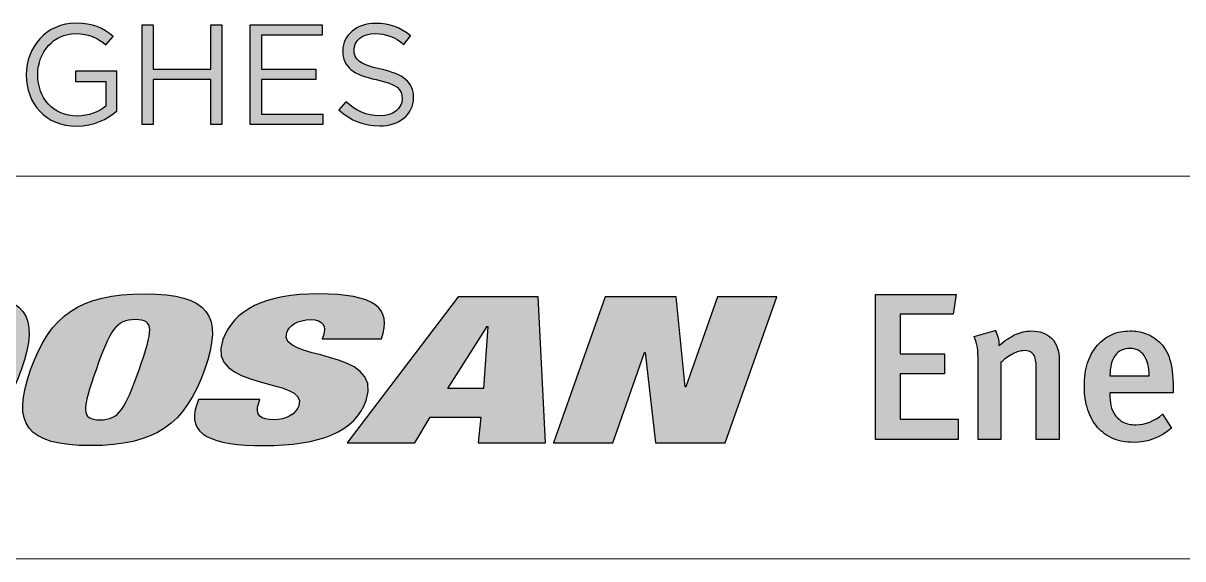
# Model space of a CAD drawing. Header units: inches. Extents: x 1047 to 1888, y -10 to 584.
# Drawn here: x 1761.97 to 1807.76, y 57.96 to 79.11 of the extents above; entities that cross this region are included whole.
import ezdxf

# ---------------------------------------------------------------- set-up
doc = ezdxf.new("R2010")
doc.units = ezdxf.units.IN
doc.header["$MEASUREMENT"] = 0
for name, color, linetype in [('BG 0 -1', 7, 'Continuous'), ('BG _U+B808_U+C774_U+C5B4 1', 7, 'Continuous'), ('BG F-ANNO-LOGO', 7, 'Continuous')]:
    doc.layers.add(name, color=color, linetype=linetype)

msp = doc.modelspace()

# ---------------------------------------------------------------- hatches: boundary and pattern name
at = {"layer": 'BG 0 -1', "linetype": 'ByBlock', "true_color": 0x005bac}
h = msp.add_hatch(color=154, dxfattribs=at)
edge = h.paths.add_edge_path()
edge.add_spline(control_points=[(1759.519, 68.419), (1756.962, 68.419), (1755.79, 67.579), (1755.026, 65.424), (1754.263, 63.268), (1754.84, 62.428), (1757.397, 62.428), (1759.954, 62.428), (1761.126, 63.268), (1761.889, 65.424), (1762.653, 67.579), (1762.075, 68.419), (1759.519, 68.419)], knot_values=[0, 0, 0, 0, 1, 1, 1, 2, 2, 2, 3, 3, 3, 4, 4, 4, 4], degree=3, periodic=0)
edge = h.paths.add_edge_path(flags=0)
edge.add_spline(control_points=[(1759.306, 65.424), (1758.754, 63.865), (1758.524, 63.446), (1757.757, 63.446), (1756.99, 63.446), (1757.058, 63.865), (1757.61, 65.424), (1758.162, 66.982), (1758.392, 67.402), (1759.158, 67.402), (1759.926, 67.402), (1759.858, 66.982), (1759.306, 65.424)], knot_values=[0, 0, 0, 0, 1, 1, 1, 2, 2, 2, 3, 3, 3, 4, 4, 4, 4], degree=3, periodic=0)
h = msp.add_hatch(color=154, dxfattribs=at)
edge = h.paths.add_edge_path()
edge.add_spline(control_points=[(1766.755, 68.419), (1764.198, 68.419), (1763.026, 67.579), (1762.262, 65.424), (1761.499, 63.268), (1762.076, 62.428), (1764.633, 62.428), (1767.19, 62.428), (1768.362, 63.268), (1769.125, 65.424), (1769.889, 67.579), (1769.311, 68.419), (1766.755, 68.419)], knot_values=[0, 0, 0, 0, 1, 1, 1, 2, 2, 2, 3, 3, 3, 4, 4, 4, 4], degree=3, periodic=0)
edge = h.paths.add_edge_path(flags=0)
edge.add_spline(control_points=[(1766.542, 65.424), (1765.99, 63.865), (1765.76, 63.446), (1764.993, 63.446), (1764.226, 63.446), (1764.294, 63.865), (1764.846, 65.424), (1765.398, 66.982), (1765.628, 67.402), (1766.394, 67.402), (1767.161, 67.402), (1767.093, 66.982), (1766.542, 65.424)], knot_values=[0, 0, 0, 0, 1, 1, 1, 2, 2, 2, 3, 3, 3, 4, 4, 4, 4], degree=3, periodic=0)
h = msp.add_hatch(color=154, dxfattribs=at)
edge = h.paths.add_edge_path()
edge.add_spline(control_points=[(1775.51, 64.205), (1776.256, 66.311), (1771.968, 65.755), (1772.372, 66.893), (1772.463, 67.151), (1772.794, 67.402), (1773.332, 67.402), (1773.817, 67.402), (1773.945, 67.119), (1773.825, 66.78), (1773.825, 66.78), (1773.776, 66.643), (1773.776, 66.643), (1773.776, 66.643), (1776.118, 66.643), (1776.118, 66.643), (1776.555, 67.878), (1775.818, 68.419), (1773.638, 68.419), (1771.526, 68.419), (1770.264, 67.781), (1769.852, 66.619), (1769.129, 64.576), (1773.258, 65.141), (1772.855, 64.003), (1772.743, 63.688), (1772.361, 63.446), (1771.85, 63.446), (1771.366, 63.446), (1771.092, 63.623), (1771.267, 64.116), (1771.267, 64.116), (1771.315, 64.253), (1771.315, 64.253), (1771.315, 64.253), (1768.893, 64.253), (1768.893, 64.253), (1768.893, 64.253), (1768.822, 64.051), (1768.822, 64.051), (1768.398, 62.856), (1769.404, 62.428), (1771.476, 62.428), (1773.683, 62.428), (1775.075, 62.977), (1775.51, 64.205)], knot_values=[0, 0, 0, 0, 1, 1, 1, 2, 2, 2, 3, 3, 3, 4, 4, 4, 5, 5, 5, 6, 6, 6, 7, 7, 7, 8, 8, 8, 9, 9, 9, 10, 10, 10, 11, 11, 11, 12, 12, 12, 13, 13, 13, 14, 14, 14, 15, 15, 15, 15], degree=3, periodic=0)
h = msp.add_hatch(color=154, dxfattribs=at)
h.paths.add_polyline_path([(1779.148, 68.306), (1774.765, 62.541), (1777.429, 62.541), (1778.042, 63.551), (1780.034, 63.551), (1779.932, 62.541), (1782.596, 62.541), (1782.297, 68.306)])
h.paths.add_polyline_path([(1780.138, 64.681), (1778.739, 64.681), (1780.291, 67.127), (1780.318, 67.127)], flags=0)
for points in [[(1789.388, 68.306), (1788.13, 64.754), (1788.103, 64.754), (1787.747, 68.306), (1784.948, 68.306), (1782.905, 62.541), (1785.247, 62.541), (1786.508, 66.102), (1786.535, 66.102), (1786.943, 62.541), (1789.688, 62.541), (1791.73, 68.306)], [(1795.629, 62.664), (1795.629, 68.397), (1798.811, 68.397), (1798.687, 67.618), (1796.599, 67.618), (1796.599, 66.052), (1798.347, 66.052), (1798.347, 65.265), (1796.599, 65.265), (1796.599, 63.476), (1798.894, 63.476), (1798.894, 62.664)]]:
    msp.add_hatch(color=154, dxfattribs=at).paths.add_polyline_path(points)
h = msp.add_hatch(color=154, dxfattribs=at)
edge = h.paths.add_edge_path()
edge.add_spline(control_points=[(1801.975, 62.664), (1801.975, 62.664), (1801.975, 65.447), (1801.975, 65.447), (1801.975, 65.735), (1801.939, 65.928), (1801.868, 66.027), (1801.796, 66.127), (1801.672, 66.177), (1801.495, 66.177), (1801.362, 66.177), (1801.21, 66.132), (1801.039, 66.044), (1800.868, 65.955), (1800.713, 65.842), (1800.575, 65.704), (1800.575, 65.704), (1800.575, 62.664), (1800.575, 62.664), (1800.575, 62.664), (1799.68, 62.664), (1799.68, 62.664), (1799.68, 62.664), (1799.68, 65.746), (1799.68, 65.746), (1799.68, 65.966), (1799.669, 66.15), (1799.647, 66.297), (1799.625, 66.443), (1799.584, 66.591), (1799.523, 66.74), (1799.523, 66.74), (1800.352, 66.972), (1800.352, 66.972), (1800.401, 66.878), (1800.439, 66.783), (1800.464, 66.686), (1800.488, 66.589), (1800.501, 66.486), (1800.501, 66.375), (1800.727, 66.569), (1800.941, 66.714), (1801.143, 66.81), (1801.344, 66.907), (1801.558, 66.955), (1801.785, 66.955), (1802.111, 66.955), (1802.375, 66.859), (1802.576, 66.665), (1802.778, 66.472), (1802.879, 66.182), (1802.879, 65.795), (1802.879, 65.795), (1802.879, 62.664), (1802.879, 62.664), (1802.879, 62.664), (1801.975, 62.664), (1801.975, 62.664)], knot_values=[0, 0, 0, 0, 1, 1, 1, 2, 2, 2, 3, 3, 3, 4, 4, 4, 5, 5, 5, 6, 6, 6, 7, 7, 7, 8, 8, 8, 9, 9, 9, 10, 10, 10, 11, 11, 11, 12, 12, 12, 13, 13, 13, 14, 14, 14, 15, 15, 15, 16, 16, 16, 17, 17, 17, 18, 18, 18, 19, 19, 19, 19], degree=3, periodic=0)
h = msp.add_hatch(color=154, dxfattribs=at)
edge = h.paths.add_edge_path()
edge.add_spline(control_points=[(1804.875, 64.511), (1804.875, 64.511), (1804.875, 64.445), (1804.875, 64.445), (1804.875, 64.301), (1804.89, 64.158), (1804.921, 64.014), (1804.951, 63.87), (1805.006, 63.742), (1805.087, 63.629), (1805.166, 63.516), (1805.273, 63.425), (1805.406, 63.355), (1805.538, 63.287), (1805.706, 63.252), (1805.911, 63.252), (1806.286, 63.252), (1806.634, 63.39), (1806.955, 63.666), (1806.955, 63.666), (1807.311, 63.111), (1807.311, 63.111), (1806.875, 62.741), (1806.372, 62.556), (1805.803, 62.556), (1805.505, 62.556), (1805.237, 62.607), (1804.999, 62.709), (1804.762, 62.811), (1804.56, 62.958), (1804.395, 63.148), (1804.229, 63.339), (1804.101, 63.569), (1804.009, 63.84), (1803.918, 64.111), (1803.873, 64.414), (1803.873, 64.751), (1803.873, 65.121), (1803.914, 65.435), (1803.997, 65.692), (1804.08, 65.949), (1804.213, 66.182), (1804.395, 66.392), (1804.566, 66.585), (1804.757, 66.727), (1804.966, 66.818), (1805.176, 66.91), (1805.414, 66.955), (1805.679, 66.955), (1805.889, 66.955), (1806.089, 66.924), (1806.28, 66.86), (1806.47, 66.796), (1806.654, 66.685), (1806.83, 66.525), (1807.013, 66.359), (1807.149, 66.135), (1807.24, 65.853), (1807.332, 65.572), (1807.377, 65.188), (1807.377, 64.702), (1807.377, 64.702), (1807.377, 64.511), (1807.377, 64.511), (1807.377, 64.511), (1804.875, 64.511), (1804.875, 64.511)], knot_values=[0, 0, 0, 0, 1, 1, 1, 2, 2, 2, 3, 3, 3, 4, 4, 4, 5, 5, 5, 6, 6, 6, 7, 7, 7, 8, 8, 8, 9, 9, 9, 10, 10, 10, 11, 11, 11, 12, 12, 12, 13, 13, 13, 14, 14, 14, 15, 15, 15, 16, 16, 16, 17, 17, 17, 18, 18, 18, 19, 19, 19, 20, 20, 20, 21, 21, 21, 22, 22, 22, 22], degree=3, periodic=0)
edge = h.paths.add_edge_path(flags=0)
edge.add_spline(control_points=[(1806.433, 65.182), (1806.433, 65.525), (1806.365, 65.791), (1806.23, 65.982), (1806.094, 66.172), (1805.911, 66.268), (1805.679, 66.268), (1805.419, 66.268), (1805.222, 66.172), (1805.087, 65.982), (1804.951, 65.791), (1804.884, 65.525), (1804.884, 65.182), (1804.884, 65.182), (1806.433, 65.182), (1806.433, 65.182)], knot_values=[0, 0, 0, 0, 1, 1, 1, 2, 2, 2, 3, 3, 3, 4, 4, 4, 5, 5, 5, 5], degree=3, periodic=0)
at = {"layer": 'BG F-ANNO-LOGO', "linetype": 'ByBlock'}
h = msp.add_hatch(color=154, dxfattribs=at)
edge = h.paths.add_edge_path()
edge.add_spline(control_points=[(1762.084, 77.065), (1762.084, 77.065), (1762.084, 77.076), (1762.084, 77.076), (1762.084, 78.154), (1762.876, 79.109), (1764.055, 79.109), (1764.718, 79.109), (1765.128, 78.918), (1765.521, 78.587), (1765.521, 78.587), (1765.235, 78.25), (1765.235, 78.25), (1764.931, 78.514), (1764.594, 78.699), (1764.038, 78.699), (1763.168, 78.699), (1762.544, 77.963), (1762.544, 77.087), (1762.544, 77.087), (1762.544, 77.076), (1762.544, 77.076), (1762.544, 76.138), (1763.145, 75.441), (1764.1, 75.441), (1764.549, 75.441), (1764.965, 75.615), (1765.235, 75.835), (1765.235, 75.835), (1765.235, 76.812), (1765.235, 76.812), (1765.235, 76.812), (1764.038, 76.812), (1764.038, 76.812), (1764.038, 76.812), (1764.038, 77.211), (1764.038, 77.211), (1764.038, 77.211), (1765.661, 77.211), (1765.661, 77.211), (1765.661, 77.211), (1765.661, 75.644), (1765.661, 75.644), (1765.296, 75.318), (1764.746, 75.043), (1764.083, 75.043), (1762.848, 75.043), (1762.084, 75.941), (1762.084, 77.065)], knot_values=[0, 0, 0, 0, 1, 1, 1, 2, 2, 2, 3, 3, 3, 4, 4, 4, 5, 5, 5, 6, 6, 6, 7, 7, 7, 8, 8, 8, 9, 9, 9, 10, 10, 10, 11, 11, 11, 12, 12, 12, 13, 13, 13, 14, 14, 14, 15, 15, 15, 16, 16, 16, 16], degree=3, periodic=0)
for points in [[(1766.661, 79.042), (1767.104, 79.042), (1767.104, 77.295), (1769.373, 77.295), (1769.373, 79.042), (1769.817, 79.042), (1769.817, 75.11), (1769.373, 75.11), (1769.373, 76.879), (1767.104, 76.879), (1767.104, 75.11), (1766.661, 75.11)], [(1770.928, 79.042), (1773.77, 79.042), (1773.77, 78.637), (1771.372, 78.637), (1771.372, 77.295), (1773.517, 77.295), (1773.517, 76.89), (1771.372, 76.89), (1771.372, 75.514), (1773.798, 75.514), (1773.798, 75.11), (1770.928, 75.11)]]:
    msp.add_hatch(color=154, dxfattribs=at).paths.add_polyline_path(points)
h = msp.add_hatch(color=154, dxfattribs=at)
edge = h.paths.add_edge_path()
edge.add_spline(control_points=[(1774.432, 75.683), (1774.432, 75.683), (1774.707, 76.009), (1774.707, 76.009), (1775.117, 75.638), (1775.51, 75.453), (1776.055, 75.453), (1776.583, 75.453), (1776.931, 75.733), (1776.931, 76.121), (1776.931, 76.121), (1776.931, 76.132), (1776.931, 76.132), (1776.931, 76.497), (1776.735, 76.705), (1775.909, 76.879), (1775.005, 77.076), (1774.589, 77.368), (1774.589, 78.014), (1774.589, 78.014), (1774.589, 78.025), (1774.589, 78.025), (1774.589, 78.643), (1775.134, 79.098), (1775.881, 79.098), (1776.454, 79.098), (1776.864, 78.935), (1777.263, 78.615), (1777.263, 78.615), (1777.004, 78.272), (1777.004, 78.272), (1776.639, 78.57), (1776.274, 78.699), (1775.87, 78.699), (1775.359, 78.699), (1775.033, 78.418), (1775.033, 78.064), (1775.033, 78.064), (1775.033, 78.053), (1775.033, 78.053), (1775.033, 77.682), (1775.235, 77.475), (1776.1, 77.289), (1776.976, 77.098), (1777.381, 76.778), (1777.381, 76.177), (1777.381, 76.177), (1777.381, 76.166), (1777.381, 76.166), (1777.381, 75.492), (1776.819, 75.054), (1776.038, 75.054), (1775.415, 75.054), (1774.904, 75.261), (1774.432, 75.683)], knot_values=[0, 0, 0, 0, 1, 1, 1, 2, 2, 2, 3, 3, 3, 4, 4, 4, 5, 5, 5, 6, 6, 6, 7, 7, 7, 8, 8, 8, 9, 9, 9, 10, 10, 10, 11, 11, 11, 12, 12, 12, 13, 13, 13, 14, 14, 14, 15, 15, 15, 16, 16, 16, 17, 17, 17, 18, 18, 18, 18], degree=3, periodic=0)

# ---------------------------------------------------------------- linework, layer by layer
at = {"layer": 'BG 0 -1', "color": 7, "linetype": 'Continuous', "lineweight": 9}
for p, q in [((1713.808, 73.069), (1863.076, 73.069)), ((1713.808, 57.957), (1863.076, 57.957))]:
    msp.add_line(p, q, dxfattribs=at)
at = {"layer": 'BG 0 -1', "color": 7, "linetype": 'Continuous', "lineweight": 0}
for points in [[(1779.148, 68.306), (1774.765, 62.541), (1777.429, 62.541), (1778.042, 63.551), (1780.034, 63.551), (1779.932, 62.541), (1782.596, 62.541), (1782.297, 68.306)], [(1789.388, 68.306), (1788.13, 64.754), (1788.103, 64.754), (1787.747, 68.306), (1784.948, 68.306), (1782.905, 62.541), (1785.247, 62.541), (1786.508, 66.102), (1786.535, 66.102), (1786.943, 62.541), (1789.688, 62.541), (1791.73, 68.306)], [(1795.629, 62.664), (1795.629, 68.397), (1798.811, 68.397), (1798.687, 67.618), (1796.599, 67.618), (1796.599, 66.052), (1798.347, 66.052), (1798.347, 65.265), (1796.599, 65.265), (1796.599, 63.476), (1798.894, 63.476), (1798.894, 62.664)], [(1780.138, 64.681), (1778.739, 64.681), (1780.291, 67.127), (1780.318, 67.127)]]:
    msp.add_lwpolyline(points, close=True, dxfattribs=at)
for points, knots in [([(1759.519, 68.419), (1756.962, 68.419), (1755.79, 67.579), (1755.026, 65.424), (1754.263, 63.268), (1754.84, 62.428), (1757.397, 62.428), (1759.954, 62.428), (1761.126, 63.268), (1761.889, 65.424), (1762.653, 67.579), (1762.075, 68.419), (1759.519, 68.419)], [0, 0, 0, 0, 1, 1, 1, 2, 2, 2, 3, 3, 3, 4, 4, 4, 4]), ([(1766.755, 68.419), (1764.198, 68.419), (1763.026, 67.579), (1762.262, 65.424), (1761.499, 63.268), (1762.076, 62.428), (1764.633, 62.428), (1767.19, 62.428), (1768.362, 63.268), (1769.125, 65.424), (1769.889, 67.579), (1769.311, 68.419), (1766.755, 68.419)], [0, 0, 0, 0, 1, 1, 1, 2, 2, 2, 3, 3, 3, 4, 4, 4, 4]), ([(1775.51, 64.205), (1776.256, 66.311), (1771.968, 65.755), (1772.372, 66.893), (1772.463, 67.151), (1772.794, 67.402), (1773.332, 67.402), (1773.817, 67.402), (1773.945, 67.119), (1773.825, 66.78), (1773.825, 66.78), (1773.776, 66.643), (1773.776, 66.643), (1773.776, 66.643), (1776.118, 66.643), (1776.118, 66.643), (1776.555, 67.878), (1775.818, 68.419), (1773.638, 68.419), (1771.526, 68.419), (1770.264, 67.781), (1769.852, 66.619), (1769.129, 64.576), (1773.258, 65.141), (1772.855, 64.003), (1772.743, 63.688), (1772.361, 63.446), (1771.85, 63.446), (1771.366, 63.446), (1771.092, 63.623), (1771.267, 64.116), (1771.267, 64.116), (1771.315, 64.253), (1771.315, 64.253), (1771.315, 64.253), (1768.893, 64.253), (1768.893, 64.253), (1768.893, 64.253), (1768.822, 64.051), (1768.822, 64.051), (1768.398, 62.856), (1769.404, 62.428), (1771.476, 62.428), (1773.683, 62.428), (1775.075, 62.977), (1775.51, 64.205)], [0, 0, 0, 0, 1, 1, 1, 2, 2, 2, 3, 3, 3, 4, 4, 4, 5, 5, 5, 6, 6, 6, 7, 7, 7, 8, 8, 8, 9, 9, 9, 10, 10, 10, 11, 11, 11, 12, 12, 12, 13, 13, 13, 14, 14, 14, 15, 15, 15, 15]), ([(1766.542, 65.424), (1765.99, 63.865), (1765.76, 63.446), (1764.993, 63.446), (1764.226, 63.446), (1764.294, 63.865), (1764.846, 65.424), (1765.398, 66.982), (1765.628, 67.402), (1766.394, 67.402), (1767.161, 67.402), (1767.093, 66.982), (1766.542, 65.424)], [0, 0, 0, 0, 1, 1, 1, 2, 2, 2, 3, 3, 3, 4, 4, 4, 4]), ([(1801.975, 62.664), (1801.975, 62.664), (1801.975, 65.447), (1801.975, 65.447), (1801.975, 65.735), (1801.939, 65.928), (1801.868, 66.027), (1801.796, 66.127), (1801.672, 66.177), (1801.495, 66.177), (1801.362, 66.177), (1801.21, 66.132), (1801.039, 66.044), (1800.868, 65.955), (1800.713, 65.842), (1800.575, 65.704), (1800.575, 65.704), (1800.575, 62.664), (1800.575, 62.664), (1800.575, 62.664), (1799.68, 62.664), (1799.68, 62.664), (1799.68, 62.664), (1799.68, 65.746), (1799.68, 65.746), (1799.68, 65.966), (1799.669, 66.15), (1799.647, 66.297), (1799.625, 66.443), (1799.584, 66.591), (1799.523, 66.74), (1799.523, 66.74), (1800.352, 66.972), (1800.352, 66.972), (1800.401, 66.878), (1800.439, 66.783), (1800.464, 66.686), (1800.488, 66.589), (1800.501, 66.486), (1800.501, 66.375), (1800.727, 66.569), (1800.941, 66.714), (1801.143, 66.81), (1801.344, 66.907), (1801.558, 66.955), (1801.785, 66.955), (1802.111, 66.955), (1802.375, 66.859), (1802.576, 66.665), (1802.778, 66.472), (1802.879, 66.182), (1802.879, 65.795), (1802.879, 65.795), (1802.879, 62.664), (1802.879, 62.664), (1802.879, 62.664), (1801.975, 62.664), (1801.975, 62.664)], [0, 0, 0, 0, 1, 1, 1, 2, 2, 2, 3, 3, 3, 4, 4, 4, 5, 5, 5, 6, 6, 6, 7, 7, 7, 8, 8, 8, 9, 9, 9, 10, 10, 10, 11, 11, 11, 12, 12, 12, 13, 13, 13, 14, 14, 14, 15, 15, 15, 16, 16, 16, 17, 17, 17, 18, 18, 18, 19, 19, 19, 19]), ([(1804.875, 64.511), (1804.875, 64.511), (1804.875, 64.445), (1804.875, 64.445), (1804.875, 64.301), (1804.89, 64.158), (1804.921, 64.014), (1804.951, 63.87), (1805.006, 63.742), (1805.087, 63.629), (1805.166, 63.516), (1805.273, 63.425), (1805.406, 63.355), (1805.538, 63.287), (1805.706, 63.252), (1805.911, 63.252), (1806.286, 63.252), (1806.634, 63.39), (1806.955, 63.666), (1806.955, 63.666), (1807.311, 63.111), (1807.311, 63.111), (1806.875, 62.741), (1806.372, 62.556), (1805.803, 62.556), (1805.505, 62.556), (1805.237, 62.607), (1804.999, 62.709), (1804.762, 62.811), (1804.56, 62.958), (1804.395, 63.148), (1804.229, 63.339), (1804.101, 63.569), (1804.009, 63.84), (1803.918, 64.111), (1803.873, 64.414), (1803.873, 64.751), (1803.873, 65.121), (1803.914, 65.435), (1803.997, 65.692), (1804.08, 65.949), (1804.213, 66.182), (1804.395, 66.392), (1804.566, 66.585), (1804.757, 66.727), (1804.966, 66.818), (1805.176, 66.91), (1805.414, 66.955), (1805.679, 66.955), (1805.889, 66.955), (1806.089, 66.924), (1806.28, 66.86), (1806.47, 66.796), (1806.654, 66.685), (1806.83, 66.525), (1807.013, 66.359), (1807.149, 66.135), (1807.24, 65.853), (1807.332, 65.572), (1807.377, 65.188), (1807.377, 64.702), (1807.377, 64.702), (1807.377, 64.511), (1807.377, 64.511), (1807.377, 64.511), (1804.875, 64.511), (1804.875, 64.511)], [0, 0, 0, 0, 1, 1, 1, 2, 2, 2, 3, 3, 3, 4, 4, 4, 5, 5, 5, 6, 6, 6, 7, 7, 7, 8, 8, 8, 9, 9, 9, 10, 10, 10, 11, 11, 11, 12, 12, 12, 13, 13, 13, 14, 14, 14, 15, 15, 15, 16, 16, 16, 17, 17, 17, 18, 18, 18, 19, 19, 19, 20, 20, 20, 21, 21, 21, 22, 22, 22, 22]), ([(1806.433, 65.182), (1806.433, 65.525), (1806.365, 65.791), (1806.23, 65.982), (1806.094, 66.172), (1805.911, 66.268), (1805.679, 66.268), (1805.419, 66.268), (1805.222, 66.172), (1805.087, 65.982), (1804.951, 65.791), (1804.884, 65.525), (1804.884, 65.182), (1804.884, 65.182), (1806.433, 65.182), (1806.433, 65.182)], [0, 0, 0, 0, 1, 1, 1, 2, 2, 2, 3, 3, 3, 4, 4, 4, 5, 5, 5, 5])]:
    msp.add_open_spline(points, degree=3, knots=knots, dxfattribs=at)
at = {"layer": 'BG _U+B808_U+C774_U+C5B4 1', "color": 7, "linetype": 'Continuous', "lineweight": 25}
for p, q in [((1784.948, 68.306), (1782.905, 62.541)), ((1787.747, 68.306), (1784.948, 68.306)), ((1788.103, 64.754), (1787.747, 68.306)), ((1789.388, 68.306), (1788.13, 64.754)), ((1791.73, 68.306), (1789.388, 68.306)), ((1789.688, 62.541), (1791.73, 68.306)), ((1795.629, 62.664), (1795.629, 68.397)), ((1795.629, 68.397), (1798.811, 68.397)), ((1798.811, 68.397), (1798.687, 67.618)), ((1798.687, 67.618), (1796.599, 67.618)), ((1796.599, 67.618), (1796.599, 66.052)), ((1799.523, 66.74), (1800.352, 66.972)), ((1773.825, 66.78), (1773.776, 66.643)), ((1773.776, 66.643), (1776.118, 66.643)), ((1785.247, 62.541), (1786.508, 66.102)), ((1786.508, 66.102), (1786.535, 66.102)), ((1786.535, 66.102), (1786.943, 62.541)), ((1796.599, 66.052), (1798.347, 66.052)), ((1798.347, 66.052), (1798.347, 65.265)), ((1799.68, 62.664), (1799.68, 65.746)), ((1800.575, 65.704), (1800.575, 62.664)), ((1802.879, 65.795), (1802.879, 62.664)), ((1798.347, 65.265), (1796.599, 65.265)), ((1796.599, 65.265), (1796.599, 63.476)), ((1801.975, 62.664), (1801.975, 65.447)), ((1804.884, 65.182), (1806.433, 65.182)), ((1788.13, 64.754), (1788.103, 64.754)), ((1807.377, 64.702), (1807.377, 64.511)), ((1768.893, 64.253), (1768.822, 64.051)), ((1771.315, 64.253), (1768.893, 64.253)), ((1771.267, 64.116), (1771.315, 64.253)), ((1804.875, 64.511), (1804.875, 64.445)), ((1807.377, 64.511), (1804.875, 64.511)), ((1806.955, 63.666), (1807.311, 63.111)), ((1796.599, 63.476), (1798.894, 63.476)), ((1798.894, 63.476), (1798.894, 62.664)), ((1782.905, 62.541), (1785.247, 62.541)), ((1786.943, 62.541), (1789.688, 62.541)), ((1798.894, 62.664), (1795.629, 62.664)), ((1800.575, 62.664), (1799.68, 62.664)), ((1802.879, 62.664), (1801.975, 62.664))]:
    msp.add_line(p, q, dxfattribs=at)
for points in [[(1779.148, 68.306), (1774.765, 62.541), (1777.429, 62.541), (1778.042, 63.551), (1780.034, 63.551), (1779.932, 62.541), (1782.596, 62.541), (1782.297, 68.306)], [(1780.138, 64.681), (1778.739, 64.681), (1780.291, 67.127), (1780.318, 67.127)]]:
    msp.add_lwpolyline(points, close=True, dxfattribs=at)
for points, knots in [([(1759.519, 68.419), (1756.962, 68.419), (1755.79, 67.579), (1755.026, 65.424), (1754.263, 63.268), (1754.84, 62.428), (1757.397, 62.428), (1759.954, 62.428), (1761.126, 63.268), (1761.889, 65.424), (1762.653, 67.579), (1762.075, 68.419), (1759.519, 68.419)], [0, 0, 0, 0, 1, 1, 1, 2, 2, 2, 3, 3, 3, 4, 4, 4, 4]), ([(1766.755, 68.419), (1764.198, 68.419), (1763.026, 67.579), (1762.262, 65.424), (1761.499, 63.268), (1762.076, 62.428), (1764.633, 62.428), (1767.19, 62.428), (1768.362, 63.268), (1769.125, 65.424), (1769.889, 67.579), (1769.311, 68.419), (1766.755, 68.419)], [0, 0, 0, 0, 1, 1, 1, 2, 2, 2, 3, 3, 3, 4, 4, 4, 4]), ([(1776.118, 66.643), (1776.555, 67.878), (1775.818, 68.419), (1773.638, 68.419), (1771.526, 68.419), (1770.264, 67.781), (1769.852, 66.619)], [5, 5, 5, 5, 6, 6, 6, 7, 7, 7, 7]), ([(1766.542, 65.424), (1765.99, 63.865), (1765.76, 63.446), (1764.993, 63.446), (1764.226, 63.446), (1764.294, 63.865), (1764.846, 65.424), (1765.398, 66.982), (1765.628, 67.402), (1766.394, 67.402), (1767.161, 67.402), (1767.093, 66.982), (1766.542, 65.424)], [0, 0, 0, 0, 1, 1, 1, 2, 2, 2, 3, 3, 3, 4, 4, 4, 4]), ([(1772.372, 66.893), (1772.463, 67.151), (1772.794, 67.402), (1773.332, 67.402), (1773.817, 67.402), (1773.945, 67.119), (1773.825, 66.78)], [1, 1, 1, 1, 2, 2, 2, 3, 3, 3, 3]), ([(1801.143, 66.81), (1801.344, 66.907), (1801.558, 66.955), (1801.785, 66.955), (1802.111, 66.955), (1802.375, 66.859), (1802.576, 66.665)], [14, 14, 14, 14, 15, 15, 15, 16, 16, 16, 16]), ([(1804.966, 66.818), (1805.176, 66.91), (1805.414, 66.955), (1805.679, 66.955), (1805.889, 66.955), (1806.089, 66.924), (1806.28, 66.86)], [15, 15, 15, 15, 16, 16, 16, 17, 17, 17, 17]), ([(1799.68, 65.746), (1799.68, 65.966), (1799.669, 66.15), (1799.647, 66.297), (1799.625, 66.443), (1799.584, 66.591), (1799.523, 66.74)], [8, 8, 8, 8, 9, 9, 9, 10, 10, 10, 10]), ([(1801.868, 66.027), (1801.796, 66.127), (1801.672, 66.177), (1801.495, 66.177), (1801.362, 66.177), (1801.21, 66.132), (1801.039, 66.044)], [2, 2, 2, 2, 3, 3, 3, 4, 4, 4, 4]), ([(1806.23, 65.982), (1806.094, 66.172), (1805.911, 66.268), (1805.679, 66.268), (1805.419, 66.268), (1805.222, 66.172), (1805.087, 65.982)], [1, 1, 1, 1, 2, 2, 2, 3, 3, 3, 3]), ([(1804.009, 63.84), (1803.918, 64.111), (1803.873, 64.414), (1803.873, 64.751), (1803.873, 65.121), (1803.914, 65.435), (1803.997, 65.692)], [11, 11, 11, 11, 12, 12, 12, 13, 13, 13, 13]), ([(1768.822, 64.051), (1768.398, 62.856), (1769.404, 62.428), (1771.476, 62.428), (1773.683, 62.428), (1775.075, 62.977), (1775.51, 64.205)], [13, 13, 13, 13, 14, 14, 14, 15, 15, 15, 15]), ([(1772.855, 64.003), (1772.743, 63.688), (1772.361, 63.446), (1771.85, 63.446), (1771.366, 63.446), (1771.092, 63.623), (1771.267, 64.116)], [8, 8, 8, 8, 9, 9, 9, 10, 10, 10, 10]), ([(1804.999, 62.709), (1804.762, 62.811), (1804.56, 62.958), (1804.395, 63.148), (1804.229, 63.339), (1804.101, 63.569), (1804.009, 63.84)], [9, 9, 9, 9, 10, 10, 10, 11, 11, 11, 11]), ([(1805.406, 63.355), (1805.538, 63.287), (1805.706, 63.252), (1805.911, 63.252), (1806.286, 63.252), (1806.634, 63.39), (1806.955, 63.666)], [4, 4, 4, 4, 5, 5, 5, 6, 6, 6, 6]), ([(1807.311, 63.111), (1806.875, 62.741), (1806.372, 62.556), (1805.803, 62.556), (1805.505, 62.556), (1805.237, 62.607), (1804.999, 62.709)], [7, 7, 7, 7, 8, 8, 8, 9, 9, 9, 9])]:
    msp.add_open_spline(points, degree=3, knots=knots, dxfattribs=at)
for points in [[(1775.51, 64.205), (1776.256, 66.311), (1771.968, 65.755), (1772.372, 66.893)], [(1800.352, 66.972), (1800.401, 66.878), (1800.439, 66.783), (1800.464, 66.686)], [(1806.28, 66.86), (1806.47, 66.796), (1806.654, 66.685), (1806.83, 66.525)], [(1769.852, 66.619), (1769.129, 64.576), (1773.258, 65.141), (1772.855, 64.003)], [(1800.464, 66.686), (1800.488, 66.589), (1800.501, 66.486), (1800.501, 66.375)], [(1800.501, 66.375), (1800.727, 66.569), (1800.941, 66.714), (1801.143, 66.81)], [(1802.576, 66.665), (1802.778, 66.472), (1802.879, 66.182), (1802.879, 65.795)], [(1804.395, 66.392), (1804.566, 66.585), (1804.757, 66.727), (1804.966, 66.818)], [(1806.83, 66.525), (1807.013, 66.359), (1807.149, 66.135), (1807.24, 65.853)], [(1801.039, 66.044), (1800.868, 65.955), (1800.713, 65.842), (1800.575, 65.704)], [(1801.975, 65.447), (1801.975, 65.735), (1801.939, 65.928), (1801.868, 66.027)], [(1803.997, 65.692), (1804.08, 65.949), (1804.213, 66.182), (1804.395, 66.392)], [(1805.087, 65.982), (1804.951, 65.791), (1804.884, 65.525), (1804.884, 65.182)], [(1806.433, 65.182), (1806.433, 65.525), (1806.365, 65.791), (1806.23, 65.982)], [(1807.24, 65.853), (1807.332, 65.572), (1807.377, 65.188), (1807.377, 64.702)], [(1804.875, 64.445), (1804.875, 64.301), (1804.89, 64.158), (1804.921, 64.014)], [(1804.921, 64.014), (1804.951, 63.87), (1805.006, 63.742), (1805.087, 63.629)], [(1805.087, 63.629), (1805.166, 63.516), (1805.273, 63.425), (1805.406, 63.355)]]:
    msp.add_open_spline(points, degree=3, dxfattribs=at)
at = {"layer": 'BG F-ANNO-LOGO', "color": 154, "linetype": 'Continuous', "lineweight": 25}
for points in [[(1766.661, 79.042), (1767.104, 79.042), (1767.104, 77.295), (1769.373, 77.295), (1769.373, 79.042), (1769.817, 79.042), (1769.817, 75.11), (1769.373, 75.11), (1769.373, 76.879), (1767.104, 76.879), (1767.104, 75.11), (1766.661, 75.11)], [(1770.928, 79.042), (1773.77, 79.042), (1773.77, 78.637), (1771.372, 78.637), (1771.372, 77.295), (1773.517, 77.295), (1773.517, 76.89), (1771.372, 76.89), (1771.372, 75.514), (1773.798, 75.514), (1773.798, 75.11), (1770.928, 75.11)]]:
    msp.add_lwpolyline(points, close=True, dxfattribs=at)
at = {"layer": 'BG F-ANNO-LOGO', "color": 7, "linetype": 'Continuous', "lineweight": 0}
for points in [[(1766.661, 79.042), (1767.104, 79.042), (1767.104, 77.295), (1769.373, 77.295), (1769.373, 79.042), (1769.817, 79.042), (1769.817, 75.11), (1769.373, 75.11), (1769.373, 76.879), (1767.104, 76.879), (1767.104, 75.11), (1766.661, 75.11)], [(1770.928, 79.042), (1773.77, 79.042), (1773.77, 78.637), (1771.372, 78.637), (1771.372, 77.295), (1773.517, 77.295), (1773.517, 76.89), (1771.372, 76.89), (1771.372, 75.514), (1773.798, 75.514), (1773.798, 75.11), (1770.928, 75.11)]]:
    msp.add_lwpolyline(points, close=True, dxfattribs=at)
at = {"layer": 'BG F-ANNO-LOGO', "color": 154, "linetype": 'Continuous', "lineweight": 25}
for points, knots in [([(1762.084, 77.065), (1762.084, 77.065), (1762.084, 77.076), (1762.084, 77.076), (1762.084, 78.154), (1762.876, 79.109), (1764.055, 79.109), (1764.718, 79.109), (1765.128, 78.918), (1765.521, 78.587), (1765.521, 78.587), (1765.235, 78.25), (1765.235, 78.25), (1764.931, 78.514), (1764.594, 78.699), (1764.038, 78.699), (1763.168, 78.699), (1762.544, 77.963), (1762.544, 77.087), (1762.544, 77.087), (1762.544, 77.076), (1762.544, 77.076), (1762.544, 76.138), (1763.145, 75.441), (1764.1, 75.441), (1764.549, 75.441), (1764.965, 75.615), (1765.235, 75.835), (1765.235, 75.835), (1765.235, 76.812), (1765.235, 76.812), (1765.235, 76.812), (1764.038, 76.812), (1764.038, 76.812), (1764.038, 76.812), (1764.038, 77.211), (1764.038, 77.211), (1764.038, 77.211), (1765.661, 77.211), (1765.661, 77.211), (1765.661, 77.211), (1765.661, 75.644), (1765.661, 75.644), (1765.296, 75.318), (1764.746, 75.043), (1764.083, 75.043), (1762.848, 75.043), (1762.084, 75.941), (1762.084, 77.065)], [0, 0, 0, 0, 1, 1, 1, 2, 2, 2, 3, 3, 3, 4, 4, 4, 5, 5, 5, 6, 6, 6, 7, 7, 7, 8, 8, 8, 9, 9, 9, 10, 10, 10, 11, 11, 11, 12, 12, 12, 13, 13, 13, 14, 14, 14, 15, 15, 15, 16, 16, 16, 16]), ([(1774.432, 75.683), (1774.432, 75.683), (1774.707, 76.009), (1774.707, 76.009), (1775.117, 75.638), (1775.51, 75.453), (1776.055, 75.453), (1776.583, 75.453), (1776.931, 75.733), (1776.931, 76.121), (1776.931, 76.121), (1776.931, 76.132), (1776.931, 76.132), (1776.931, 76.497), (1776.735, 76.705), (1775.909, 76.879), (1775.005, 77.076), (1774.589, 77.368), (1774.589, 78.014), (1774.589, 78.014), (1774.589, 78.025), (1774.589, 78.025), (1774.589, 78.643), (1775.134, 79.098), (1775.881, 79.098), (1776.454, 79.098), (1776.864, 78.935), (1777.263, 78.615), (1777.263, 78.615), (1777.004, 78.272), (1777.004, 78.272), (1776.639, 78.57), (1776.274, 78.699), (1775.87, 78.699), (1775.359, 78.699), (1775.033, 78.418), (1775.033, 78.064), (1775.033, 78.064), (1775.033, 78.053), (1775.033, 78.053), (1775.033, 77.682), (1775.235, 77.475), (1776.1, 77.289), (1776.976, 77.098), (1777.381, 76.778), (1777.381, 76.177), (1777.381, 76.177), (1777.381, 76.166), (1777.381, 76.166), (1777.381, 75.492), (1776.819, 75.054), (1776.038, 75.054), (1775.415, 75.054), (1774.904, 75.261), (1774.432, 75.683)], [0, 0, 0, 0, 1, 1, 1, 2, 2, 2, 3, 3, 3, 4, 4, 4, 5, 5, 5, 6, 6, 6, 7, 7, 7, 8, 8, 8, 9, 9, 9, 10, 10, 10, 11, 11, 11, 12, 12, 12, 13, 13, 13, 14, 14, 14, 15, 15, 15, 16, 16, 16, 17, 17, 17, 18, 18, 18, 18])]:
    msp.add_open_spline(points, degree=3, knots=knots, dxfattribs=at)
at = {"layer": 'BG F-ANNO-LOGO', "color": 7, "linetype": 'Continuous', "lineweight": 0}
for points, knots in [([(1762.084, 77.065), (1762.084, 77.065), (1762.084, 77.076), (1762.084, 77.076), (1762.084, 78.154), (1762.876, 79.109), (1764.055, 79.109), (1764.718, 79.109), (1765.128, 78.918), (1765.521, 78.587), (1765.521, 78.587), (1765.235, 78.25), (1765.235, 78.25), (1764.931, 78.514), (1764.594, 78.699), (1764.038, 78.699), (1763.168, 78.699), (1762.544, 77.963), (1762.544, 77.087), (1762.544, 77.087), (1762.544, 77.076), (1762.544, 77.076), (1762.544, 76.138), (1763.145, 75.441), (1764.1, 75.441), (1764.549, 75.441), (1764.965, 75.615), (1765.235, 75.835), (1765.235, 75.835), (1765.235, 76.812), (1765.235, 76.812), (1765.235, 76.812), (1764.038, 76.812), (1764.038, 76.812), (1764.038, 76.812), (1764.038, 77.211), (1764.038, 77.211), (1764.038, 77.211), (1765.661, 77.211), (1765.661, 77.211), (1765.661, 77.211), (1765.661, 75.644), (1765.661, 75.644), (1765.296, 75.318), (1764.746, 75.043), (1764.083, 75.043), (1762.848, 75.043), (1762.084, 75.941), (1762.084, 77.065)], [0, 0, 0, 0, 1, 1, 1, 2, 2, 2, 3, 3, 3, 4, 4, 4, 5, 5, 5, 6, 6, 6, 7, 7, 7, 8, 8, 8, 9, 9, 9, 10, 10, 10, 11, 11, 11, 12, 12, 12, 13, 13, 13, 14, 14, 14, 15, 15, 15, 16, 16, 16, 16]), ([(1774.432, 75.683), (1774.432, 75.683), (1774.707, 76.009), (1774.707, 76.009), (1775.117, 75.638), (1775.51, 75.453), (1776.055, 75.453), (1776.583, 75.453), (1776.931, 75.733), (1776.931, 76.121), (1776.931, 76.121), (1776.931, 76.132), (1776.931, 76.132), (1776.931, 76.497), (1776.735, 76.705), (1775.909, 76.879), (1775.005, 77.076), (1774.589, 77.368), (1774.589, 78.014), (1774.589, 78.014), (1774.589, 78.025), (1774.589, 78.025), (1774.589, 78.643), (1775.134, 79.098), (1775.881, 79.098), (1776.454, 79.098), (1776.864, 78.935), (1777.263, 78.615), (1777.263, 78.615), (1777.004, 78.272), (1777.004, 78.272), (1776.639, 78.57), (1776.274, 78.699), (1775.87, 78.699), (1775.359, 78.699), (1775.033, 78.418), (1775.033, 78.064), (1775.033, 78.064), (1775.033, 78.053), (1775.033, 78.053), (1775.033, 77.682), (1775.235, 77.475), (1776.1, 77.289), (1776.976, 77.098), (1777.381, 76.778), (1777.381, 76.177), (1777.381, 76.177), (1777.381, 76.166), (1777.381, 76.166), (1777.381, 75.492), (1776.819, 75.054), (1776.038, 75.054), (1775.415, 75.054), (1774.904, 75.261), (1774.432, 75.683)], [0, 0, 0, 0, 1, 1, 1, 2, 2, 2, 3, 3, 3, 4, 4, 4, 5, 5, 5, 6, 6, 6, 7, 7, 7, 8, 8, 8, 9, 9, 9, 10, 10, 10, 11, 11, 11, 12, 12, 12, 13, 13, 13, 14, 14, 14, 15, 15, 15, 16, 16, 16, 17, 17, 17, 18, 18, 18, 18])]:
    msp.add_open_spline(points, degree=3, knots=knots, dxfattribs=at)

doc.saveas('drawing.dxf')
